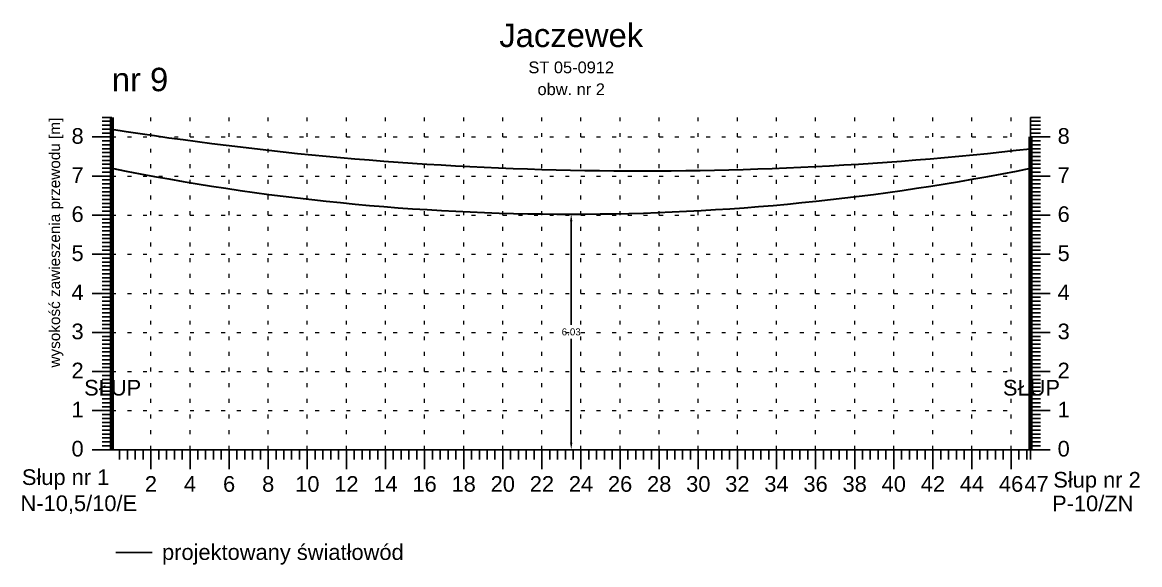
# Model space of a CAD drawing. Header units: inches. Extents: x -863 to 129, y 1307 to 1380.
# Drawn here: x -86.62 to -58.05, y 1348.09 to 1361.96 of the extents above; entities that cross this region are included whole.
import ezdxf
from ezdxf.enums import TextEntityAlignment as Align

# ---------------------------------------------------------------- set-up
doc = ezdxf.new("R2010")
doc.units = ezdxf.units.IN
doc.header["$MEASUREMENT"] = 0
doc.linetypes.add('ACAD_ISO07W100', pattern=[3, 0, -3])
doc.layers.add('_PRZEWIESZENIA_KONTROLA', color=1, linetype='Continuous', lineweight=25)
doc.layers.add('ramka', color=7, linetype='Continuous', plot=False)
doc.styles.get("Standard").update_dxf_attribs({"font": 'arial.ttf'})
doc.dimstyles.get("Standard").update_dxf_attribs({"dimtxt": 0.25, "dimasz": 0.18, "dimexe": 0.18, "dimexo": 0.0625, "dimgap": -0.09, "dimtad": 0, "dimtih": 1, "dimtoh": 1, "dimzin": 0, "dimdsep": 46, "dimtxsty": 'Standard', "dimcen": 0.09, "dimadec": 0, "dimazin": 0, "dimtfac": 1, "dimtofl": 0, "dimtmove": 0, "dimatfit": 3, "dimfxl": 1, "dimtolj": 1, "dimtzin": 0, "dimarcsym": 0})

# ---------------------------------------------------------------- blocks, each defined once
blk = doc.blocks.new('*D9')
at = {"color": 0, "lineweight": -2}
for p, q in [((-72.586, 1356.875), (-72.586, 1354.223)), ((-72.531, 1357.055), (-72.406, 1357.055)), ((-72.586, 1351.21), (-72.586, 1353.863)), ((-72.681, 1351.03), (-72.406, 1351.03))]:
    blk.add_line(p, q, dxfattribs=at)
at = {"color": 0}
for points in [[(-72.556, 1356.875), (-72.616, 1356.875), (-72.586, 1357.055)], [(-72.556, 1351.21), (-72.616, 1351.21), (-72.586, 1351.03)]]:
    blk.add_solid(points, dxfattribs=at)
at = {"layer": 'Defpoints', "color": 0}
for p in [(-72.594, 1357.055), (-72.744, 1351.03), (-72.586, 1351.03)]:
    blk.add_point(p, dxfattribs=at)
at = {"color": 0, "lineweight": 25, "insert": (-72.586, 1354.043), "char_height": 0.18, "attachment_point": 5}
blk.add_mtext('\\A1;6.03', dxfattribs=at)

msp = doc.modelspace()

# ---------------------------------------------------------------- linework, layer by layer
for p, q in [((-84.336, 1359.53), (-84.586, 1359.53)), ((-84.336, 1359.43), (-84.586, 1359.43)), ((-84.336, 1359.53), (-84.336, 1351.03)), ((-60.836, 1359.53), (-60.836, 1351.03)), ((-60.836, 1359.53), (-60.586, 1359.53)), ((-60.836, 1359.43), (-60.586, 1359.43)), ((-84.336, 1359.33), (-84.586, 1359.33)), ((-84.336, 1359.23), (-84.586, 1359.23)), ((-84.336, 1359.13), (-84.586, 1359.13)), ((-60.836, 1359.33), (-60.586, 1359.33)), ((-60.836, 1359.23), (-60.586, 1359.23)), ((-60.836, 1359.13), (-60.586, 1359.13)), ((-84.336, 1359.03), (-84.836, 1359.03)), ((-84.336, 1358.93), (-84.586, 1358.93)), ((-84.336, 1358.83), (-84.586, 1358.83)), ((-60.836, 1359.03), (-60.336, 1359.03)), ((-60.836, 1358.93), (-60.586, 1358.93)), ((-60.836, 1358.83), (-60.586, 1358.83)), ((-84.336, 1358.73), (-84.586, 1358.73)), ((-84.336, 1358.63), (-84.586, 1358.63)), ((-84.336, 1358.53), (-84.586, 1358.53)), ((-60.836, 1358.73), (-60.586, 1358.73)), ((-60.836, 1358.63), (-60.586, 1358.63)), ((-60.836, 1358.53), (-60.586, 1358.53)), ((-84.336, 1358.43), (-84.586, 1358.43)), ((-84.336, 1358.33), (-84.586, 1358.33)), ((-60.836, 1358.43), (-60.586, 1358.43)), ((-60.836, 1358.33), (-60.586, 1358.33)), ((-84.336, 1358.03), (-84.836, 1358.03)), ((-84.336, 1358.23), (-84.586, 1358.23)), ((-84.336, 1358.13), (-84.586, 1358.13)), ((-60.836, 1358.23), (-60.586, 1358.23)), ((-60.836, 1358.13), (-60.586, 1358.13)), ((-60.836, 1358.03), (-60.336, 1358.03)), ((-84.336, 1357.93), (-84.586, 1357.93)), ((-84.336, 1357.83), (-84.586, 1357.83)), ((-84.336, 1357.73), (-84.586, 1357.73)), ((-60.836, 1357.93), (-60.586, 1357.93)), ((-60.836, 1357.83), (-60.586, 1357.83)), ((-60.836, 1357.73), (-60.586, 1357.73)), ((-84.336, 1357.63), (-84.586, 1357.63)), ((-84.336, 1357.53), (-84.586, 1357.53)), ((-84.336, 1357.43), (-84.586, 1357.43)), ((-60.836, 1357.63), (-60.586, 1357.63)), ((-60.836, 1357.53), (-60.586, 1357.53)), ((-60.836, 1357.43), (-60.586, 1357.43)), ((-84.336, 1357.33), (-84.586, 1357.33)), ((-84.336, 1357.23), (-84.586, 1357.23)), ((-84.336, 1357.13), (-84.586, 1357.13)), ((-60.836, 1357.33), (-60.586, 1357.33)), ((-60.836, 1357.23), (-60.586, 1357.23)), ((-60.836, 1357.13), (-60.586, 1357.13)), ((-84.336, 1357.03), (-84.836, 1357.03)), ((-84.336, 1356.93), (-84.586, 1356.93)), ((-84.336, 1356.83), (-84.586, 1356.83)), ((-60.836, 1357.03), (-60.336, 1357.03)), ((-60.836, 1356.93), (-60.586, 1356.93)), ((-60.836, 1356.83), (-60.586, 1356.83)), ((-84.336, 1356.73), (-84.586, 1356.73)), ((-84.336, 1356.63), (-84.586, 1356.63)), ((-84.336, 1356.53), (-84.586, 1356.53)), ((-60.836, 1356.73), (-60.586, 1356.73)), ((-60.836, 1356.63), (-60.586, 1356.63)), ((-60.836, 1356.53), (-60.586, 1356.53)), ((-84.336, 1356.43), (-84.586, 1356.43)), ((-84.336, 1356.33), (-84.586, 1356.33)), ((-60.836, 1356.43), (-60.586, 1356.43)), ((-60.836, 1356.33), (-60.586, 1356.33)), ((-84.336, 1356.03), (-84.836, 1356.03)), ((-84.336, 1356.23), (-84.586, 1356.23)), ((-84.336, 1356.13), (-84.586, 1356.13)), ((-60.836, 1356.23), (-60.586, 1356.23)), ((-60.836, 1356.13), (-60.586, 1356.13)), ((-60.836, 1356.03), (-60.336, 1356.03)), ((-84.336, 1355.93), (-84.586, 1355.93)), ((-84.336, 1355.83), (-84.586, 1355.83)), ((-84.336, 1355.73), (-84.586, 1355.73)), ((-60.836, 1355.93), (-60.586, 1355.93)), ((-60.836, 1355.83), (-60.586, 1355.83)), ((-60.836, 1355.73), (-60.586, 1355.73)), ((-84.336, 1355.63), (-84.586, 1355.63)), ((-84.336, 1355.53), (-84.586, 1355.53)), ((-84.336, 1355.43), (-84.586, 1355.43)), ((-60.836, 1355.63), (-60.586, 1355.63)), ((-60.836, 1355.53), (-60.586, 1355.53)), ((-60.836, 1355.43), (-60.586, 1355.43)), ((-84.336, 1355.33), (-84.586, 1355.33)), ((-84.336, 1355.23), (-84.586, 1355.23)), ((-84.336, 1355.13), (-84.586, 1355.13)), ((-60.836, 1355.33), (-60.586, 1355.33)), ((-60.836, 1355.23), (-60.586, 1355.23)), ((-60.836, 1355.13), (-60.586, 1355.13)), ((-84.336, 1355.03), (-84.836, 1355.03)), ((-84.336, 1354.93), (-84.586, 1354.93)), ((-84.336, 1354.83), (-84.586, 1354.83)), ((-60.836, 1355.03), (-60.336, 1355.03)), ((-60.836, 1354.93), (-60.586, 1354.93)), ((-60.836, 1354.83), (-60.586, 1354.83)), ((-84.336, 1354.73), (-84.586, 1354.73)), ((-84.336, 1354.63), (-84.586, 1354.63)), ((-84.336, 1354.53), (-84.586, 1354.53)), ((-60.836, 1354.73), (-60.586, 1354.73)), ((-60.836, 1354.63), (-60.586, 1354.63)), ((-60.836, 1354.53), (-60.586, 1354.53)), ((-84.336, 1354.43), (-84.586, 1354.43)), ((-84.336, 1354.33), (-84.586, 1354.33)), ((-60.836, 1354.43), (-60.586, 1354.43)), ((-60.836, 1354.33), (-60.586, 1354.33)), ((-84.336, 1354.03), (-84.836, 1354.03)), ((-84.336, 1354.23), (-84.586, 1354.23)), ((-84.336, 1354.13), (-84.586, 1354.13)), ((-60.836, 1354.23), (-60.586, 1354.23)), ((-60.836, 1354.13), (-60.586, 1354.13)), ((-60.836, 1354.03), (-60.336, 1354.03)), ((-84.336, 1353.93), (-84.586, 1353.93)), ((-84.336, 1353.83), (-84.586, 1353.83)), ((-84.336, 1353.73), (-84.586, 1353.73)), ((-60.836, 1353.93), (-60.586, 1353.93)), ((-60.836, 1353.83), (-60.586, 1353.83)), ((-60.836, 1353.73), (-60.586, 1353.73)), ((-84.336, 1353.63), (-84.586, 1353.63)), ((-84.336, 1353.53), (-84.586, 1353.53)), ((-84.336, 1353.43), (-84.586, 1353.43)), ((-60.836, 1353.63), (-60.586, 1353.63)), ((-60.836, 1353.53), (-60.586, 1353.53)), ((-60.836, 1353.43), (-60.586, 1353.43)), ((-84.336, 1353.33), (-84.586, 1353.33)), ((-84.336, 1353.23), (-84.586, 1353.23)), ((-84.336, 1353.13), (-84.586, 1353.13)), ((-60.836, 1353.33), (-60.586, 1353.33)), ((-60.836, 1353.23), (-60.586, 1353.23)), ((-60.836, 1353.13), (-60.586, 1353.13)), ((-84.336, 1353.03), (-84.836, 1353.03)), ((-84.336, 1352.93), (-84.586, 1352.93)), ((-84.336, 1352.83), (-84.586, 1352.83)), ((-60.836, 1353.03), (-60.336, 1353.03)), ((-60.836, 1352.93), (-60.586, 1352.93)), ((-60.836, 1352.83), (-60.586, 1352.83)), ((-84.336, 1352.73), (-84.586, 1352.73)), ((-84.336, 1352.63), (-84.586, 1352.63)), ((-84.336, 1352.53), (-84.586, 1352.53)), ((-60.836, 1352.73), (-60.586, 1352.73)), ((-60.836, 1352.63), (-60.586, 1352.63)), ((-60.836, 1352.53), (-60.586, 1352.53)), ((-84.336, 1352.43), (-84.586, 1352.43)), ((-84.336, 1352.33), (-84.586, 1352.33)), ((-60.836, 1352.43), (-60.586, 1352.43)), ((-60.836, 1352.33), (-60.586, 1352.33)), ((-84.336, 1352.03), (-84.836, 1352.03)), ((-84.336, 1352.23), (-84.586, 1352.23)), ((-84.336, 1352.13), (-84.586, 1352.13)), ((-60.836, 1352.23), (-60.586, 1352.23)), ((-60.836, 1352.13), (-60.586, 1352.13)), ((-60.836, 1352.03), (-60.336, 1352.03)), ((-84.336, 1351.93), (-84.586, 1351.93)), ((-84.336, 1351.83), (-84.586, 1351.83)), ((-84.336, 1351.73), (-84.586, 1351.73)), ((-60.836, 1351.93), (-60.586, 1351.93)), ((-60.836, 1351.83), (-60.586, 1351.83)), ((-60.836, 1351.73), (-60.586, 1351.73)), ((-84.336, 1351.63), (-84.586, 1351.63)), ((-84.336, 1351.53), (-84.586, 1351.53)), ((-84.336, 1351.43), (-84.586, 1351.43)), ((-60.836, 1351.63), (-60.586, 1351.63)), ((-60.836, 1351.53), (-60.586, 1351.53)), ((-60.836, 1351.43), (-60.586, 1351.43)), ((-84.336, 1351.33), (-84.586, 1351.33)), ((-84.336, 1351.23), (-84.586, 1351.23)), ((-84.336, 1351.13), (-84.586, 1351.13)), ((-60.836, 1351.33), (-60.586, 1351.33)), ((-60.836, 1351.23), (-60.586, 1351.23)), ((-60.836, 1351.13), (-60.586, 1351.13)), ((-84.336, 1351.03), (-84.836, 1351.03)), ((-84.336, 1351.03), (-60.836, 1351.03)), ((-84.136, 1351.03), (-84.136, 1350.78)), ((-83.936, 1351.03), (-83.936, 1350.78)), ((-83.736, 1351.03), (-83.736, 1350.78)), ((-83.536, 1351.03), (-83.536, 1350.78)), ((-83.336, 1351.03), (-83.336, 1350.53)), ((-83.136, 1351.03), (-83.136, 1350.78)), ((-82.936, 1351.03), (-82.936, 1350.78)), ((-82.736, 1351.03), (-82.736, 1350.78)), ((-82.536, 1351.03), (-82.536, 1350.78)), ((-82.336, 1351.03), (-82.336, 1350.53)), ((-82.136, 1351.03), (-82.136, 1350.78)), ((-81.936, 1351.03), (-81.936, 1350.78)), ((-81.736, 1351.03), (-81.736, 1350.78)), ((-81.536, 1351.03), (-81.536, 1350.78)), ((-81.336, 1351.03), (-81.336, 1350.53)), ((-81.136, 1351.03), (-81.136, 1350.78)), ((-80.936, 1351.03), (-80.936, 1350.78)), ((-80.736, 1351.03), (-80.736, 1350.78)), ((-80.536, 1351.03), (-80.536, 1350.78)), ((-80.336, 1351.03), (-80.336, 1350.53)), ((-80.136, 1351.03), (-80.136, 1350.78)), ((-79.936, 1351.03), (-79.936, 1350.78)), ((-79.736, 1351.03), (-79.736, 1350.78)), ((-79.536, 1351.03), (-79.536, 1350.78)), ((-79.336, 1351.03), (-79.336, 1350.53)), ((-79.136, 1351.03), (-79.136, 1350.78)), ((-78.936, 1351.03), (-78.936, 1350.78)), ((-78.736, 1351.03), (-78.736, 1350.78)), ((-78.536, 1351.03), (-78.536, 1350.78)), ((-78.336, 1351.03), (-78.336, 1350.53)), ((-78.136, 1351.03), (-78.136, 1350.78)), ((-77.936, 1351.03), (-77.936, 1350.78)), ((-77.736, 1351.03), (-77.736, 1350.78)), ((-77.536, 1351.03), (-77.536, 1350.78)), ((-77.336, 1351.03), (-77.336, 1350.53)), ((-77.136, 1351.03), (-77.136, 1350.78)), ((-76.936, 1351.03), (-76.936, 1350.78)), ((-76.736, 1351.03), (-76.736, 1350.78)), ((-76.536, 1351.03), (-76.536, 1350.78)), ((-76.336, 1351.03), (-76.336, 1350.53)), ((-76.136, 1351.03), (-76.136, 1350.78)), ((-75.936, 1351.03), (-75.936, 1350.78)), ((-75.736, 1351.03), (-75.736, 1350.78)), ((-75.536, 1351.03), (-75.536, 1350.78)), ((-75.336, 1351.03), (-75.336, 1350.53)), ((-75.136, 1351.03), (-75.136, 1350.78)), ((-74.936, 1351.03), (-74.936, 1350.78)), ((-74.736, 1351.03), (-74.736, 1350.78)), ((-74.536, 1351.03), (-74.536, 1350.78)), ((-74.336, 1351.03), (-74.336, 1350.53)), ((-74.136, 1351.03), (-74.136, 1350.78)), ((-73.936, 1351.03), (-73.936, 1350.78)), ((-73.736, 1351.03), (-73.736, 1350.78)), ((-73.536, 1351.03), (-73.536, 1350.78)), ((-73.336, 1351.03), (-73.336, 1350.53)), ((-73.136, 1351.03), (-73.136, 1350.78)), ((-72.936, 1351.03), (-72.936, 1350.78)), ((-72.736, 1351.03), (-72.736, 1350.78)), ((-72.536, 1351.03), (-72.536, 1350.78)), ((-72.336, 1351.03), (-72.336, 1350.53)), ((-72.136, 1351.03), (-72.136, 1350.78)), ((-71.936, 1351.03), (-71.936, 1350.78)), ((-71.736, 1351.03), (-71.736, 1350.78)), ((-71.536, 1351.03), (-71.536, 1350.78)), ((-71.336, 1351.03), (-71.336, 1350.53)), ((-71.136, 1351.03), (-71.136, 1350.78)), ((-70.936, 1351.03), (-70.936, 1350.78)), ((-70.736, 1351.03), (-70.736, 1350.78)), ((-70.536, 1351.03), (-70.536, 1350.78)), ((-70.336, 1351.03), (-70.336, 1350.53)), ((-70.136, 1351.03), (-70.136, 1350.78)), ((-69.936, 1351.03), (-69.936, 1350.78)), ((-69.736, 1351.03), (-69.736, 1350.78)), ((-69.536, 1351.03), (-69.536, 1350.78)), ((-69.336, 1351.03), (-69.336, 1350.53)), ((-69.136, 1351.03), (-69.136, 1350.78)), ((-68.936, 1351.03), (-68.936, 1350.78)), ((-68.736, 1351.03), (-68.736, 1350.78)), ((-68.536, 1351.03), (-68.536, 1350.78)), ((-68.336, 1351.03), (-68.336, 1350.53)), ((-68.136, 1351.03), (-68.136, 1350.78)), ((-67.936, 1351.03), (-67.936, 1350.78)), ((-67.736, 1351.03), (-67.736, 1350.78)), ((-67.536, 1351.03), (-67.536, 1350.78)), ((-67.336, 1351.03), (-67.336, 1350.53)), ((-67.136, 1351.03), (-67.136, 1350.78)), ((-66.936, 1351.03), (-66.936, 1350.78)), ((-66.736, 1351.03), (-66.736, 1350.78)), ((-66.536, 1351.03), (-66.536, 1350.78)), ((-66.336, 1351.03), (-66.336, 1350.53)), ((-66.136, 1351.03), (-66.136, 1350.78)), ((-65.936, 1351.03), (-65.936, 1350.78)), ((-65.736, 1351.03), (-65.736, 1350.78)), ((-65.536, 1351.03), (-65.536, 1350.78)), ((-65.336, 1351.03), (-65.336, 1350.53)), ((-65.136, 1351.03), (-65.136, 1350.78)), ((-64.936, 1351.03), (-64.936, 1350.78)), ((-64.736, 1351.03), (-64.736, 1350.78)), ((-64.536, 1351.03), (-64.536, 1350.78)), ((-64.336, 1351.03), (-64.336, 1350.53)), ((-64.136, 1351.03), (-64.136, 1350.78)), ((-63.936, 1351.03), (-63.936, 1350.78)), ((-63.736, 1351.03), (-63.736, 1350.78)), ((-63.536, 1351.03), (-63.536, 1350.78)), ((-63.336, 1351.03), (-63.336, 1350.53)), ((-63.136, 1351.03), (-63.136, 1350.78)), ((-62.936, 1351.03), (-62.936, 1350.78)), ((-62.736, 1351.03), (-62.736, 1350.78)), ((-62.536, 1351.03), (-62.536, 1350.78)), ((-62.336, 1351.03), (-62.336, 1350.53)), ((-62.136, 1351.03), (-62.136, 1350.78)), ((-61.936, 1351.03), (-61.936, 1350.78)), ((-61.736, 1351.03), (-61.736, 1350.78)), ((-61.536, 1351.03), (-61.536, 1350.78)), ((-61.336, 1351.03), (-61.336, 1350.53)), ((-61.136, 1351.03), (-61.136, 1350.78)), ((-60.936, 1351.03), (-60.936, 1350.78)), ((-60.836, 1351.03), (-60.336, 1351.03)), ((-60.836, 1351.03), (-60.836, 1350.78))]:
    msp.add_line(p, q)
at = {"lineweight": 100}
for p, q in [((-84.336, 1351.03), (-84.336, 1359.53)), ((-60.836, 1351.03), (-60.836, 1359.03))]:
    msp.add_line(p, q, dxfattribs=at)
at = {"linetype": 'ACAD_ISO07W100', "lineweight": 15, "ltscale": 0.1}
for p, q in [((-83.336, 1351.03), (-83.336, 1359.53)), ((-82.336, 1351.03), (-82.336, 1359.53)), ((-81.336, 1351.03), (-81.336, 1359.53)), ((-80.336, 1351.03), (-80.336, 1359.53)), ((-79.336, 1351.03), (-79.336, 1359.53)), ((-78.336, 1351.03), (-78.336, 1359.53)), ((-77.336, 1351.03), (-77.336, 1359.53)), ((-76.336, 1351.03), (-76.336, 1359.53)), ((-75.336, 1351.03), (-75.336, 1359.53)), ((-74.336, 1351.03), (-74.336, 1359.53)), ((-73.336, 1351.03), (-73.336, 1359.53)), ((-72.336, 1351.03), (-72.336, 1359.53)), ((-71.336, 1351.03), (-71.336, 1359.53)), ((-70.336, 1351.03), (-70.336, 1359.53)), ((-69.336, 1351.03), (-69.336, 1359.53)), ((-68.336, 1351.03), (-68.336, 1359.53)), ((-67.336, 1351.03), (-67.336, 1359.53)), ((-66.336, 1351.03), (-66.336, 1359.53)), ((-65.336, 1351.03), (-65.336, 1359.53)), ((-64.336, 1351.03), (-64.336, 1359.53)), ((-63.336, 1351.03), (-63.336, 1359.53)), ((-62.336, 1351.03), (-62.336, 1359.53)), ((-61.336, 1351.03), (-61.336, 1359.53)), ((-60.836, 1351.03), (-60.836, 1359.53)), ((-84.336, 1359.03), (-61.336, 1359.03)), ((-84.336, 1358.03), (-61.336, 1358.03)), ((-84.336, 1357.03), (-61.336, 1357.03)), ((-84.336, 1356.03), (-61.336, 1356.03)), ((-84.336, 1355.03), (-61.336, 1355.03)), ((-84.336, 1354.03), (-61.336, 1354.03)), ((-84.336, 1353.03), (-61.336, 1353.03)), ((-84.336, 1352.03), (-61.336, 1352.03)), ((-84.336, 1351.03), (-61.336, 1351.03))]:
    msp.add_line(p, q, dxfattribs=at)
at = {"color": 3, "lineweight": 25}
msp.add_line((-84.231, 1348.4), (-83.3, 1348.4), dxfattribs=at)
at = {"lineweight": 30}
msp.add_arc((-70.758, 1444.878), 86.717, 260.99196, 276.57029, dxfattribs=at)
at = {"color": 3, "lineweight": 30}
msp.add_arc((-72.586, 1416.393), 59.337, 258.57881, 281.42119, dxfattribs=at)
at = {"layer": 'ramka'}
msp.add_line((-84.336, 1351.03), (-72.586, 1351.03), dxfattribs=at)

# ---------------------------------------------------------------- texts
for s, height, p in [('Jaczewek', 0.6, (-72.586, 1361.33)), ('ST 05-0912', 0.3, (-72.586, 1360.66)), ('obw. nr 2', 0.3, (-72.586, 1360.1)), ('2', 0.4, (-83.336, 1349.954)), ('4', 0.4, (-82.336, 1349.954)), ('6', 0.4, (-81.336, 1349.954)), ('8', 0.4, (-80.336, 1349.954)), ('10', 0.4, (-79.336, 1349.954)), ('12', 0.4, (-78.336, 1349.954)), ('14', 0.4, (-77.336, 1349.954)), ('16', 0.4, (-76.336, 1349.954)), ('18', 0.4, (-75.336, 1349.954)), ('20', 0.4, (-74.336, 1349.954)), ('22', 0.4, (-73.336, 1349.954)), ('24', 0.4, (-72.336, 1349.954)), ('26', 0.4, (-71.336, 1349.954)), ('28', 0.4, (-70.336, 1349.954)), ('30', 0.4, (-69.336, 1349.954)), ('32', 0.4, (-68.336, 1349.954)), ('34', 0.4, (-67.336, 1349.954)), ('36', 0.4, (-66.336, 1349.954)), ('38', 0.4, (-65.336, 1349.954)), ('40', 0.4, (-64.336, 1349.954)), ('42', 0.4, (-63.336, 1349.954)), ('44', 0.4, (-62.336, 1349.954)), ('46', 0.4, (-61.336, 1349.954)), ('47', 0.4, (-60.686, 1349.954))]:
    msp.add_text(s, height=height).set_placement(p, align=Align.CENTER)
for s, p in [('8', (-85.056, 1358.856)), ('7', (-85.056, 1357.856)), ('6', (-85.056, 1356.856)), ('5', (-85.056, 1355.856)), ('4', (-85.056, 1354.856)), ('3', (-85.056, 1353.856)), ('2', (-85.056, 1352.856)), ('1', (-85.056, 1351.856)), ('0', (-85.056, 1350.856))]:
    msp.add_text(s, height=0.4).set_placement(p, align=Align.RIGHT)
for s, p in [('8', (-60.146, 1358.856)), ('7', (-60.146, 1357.856)), ('6', (-60.146, 1356.856)), ('5', (-60.146, 1355.856)), ('4', (-60.146, 1354.856)), ('3', (-60.146, 1353.856)), ('2', (-60.146, 1352.856)), ('1', (-60.146, 1351.856)), ('0', (-60.146, 1350.856)), ('Słup nr 1', (-86.636, 1350.128)), ('Słup nr 2', (-60.256, 1350.061)), ('N-10,5/10/E', (-86.67, 1349.461)), ('P-10/ZN', (-60.287, 1349.456)), ('projektowany światłowód', (-83.051, 1348.21))]:
    msp.add_text(s, height=0.4).set_placement(p)
at = {"insert": (-85.939, 1353.132), "char_height": 0.28, "width": 9.28, "attachment_point": 1, "rotation": 90}
msp.add_mtext('wysokość zawieszenia przewodu [m]', dxfattribs=at)
at = {"char_height": 0.4, "width": 1.537, "attachment_point": 1}
for insert in [(-85.044, 1352.816), (-61.544, 1352.816)]:
    msp.add_mtext('SŁUP', dxfattribs=dict(at, insert=insert))
at = {"layer": '_PRZEWIESZENIA_KONTROLA', "color": 1}
msp.add_text('nr 9', height=0.6, dxfattribs=at).set_placement((-84.336, 1360.2))

# ---------------------------------------------------------------- dimensions: what is measured, and where the dimension line sits
at = {"lineweight": 25}
dim = msp.add_linear_dim(base=(-72.586, 1351.03), p1=(-72.594, 1357.055), p2=(-72.744, 1351.03), angle=90, text='6.03', dimstyle='Standard', dxfattribs=at)
dim.commit()
dim.dimension.update_dxf_attribs({"geometry": '*D9', "text_midpoint": (-72.586, 1354.043)})

doc.saveas('drawing.dxf')
